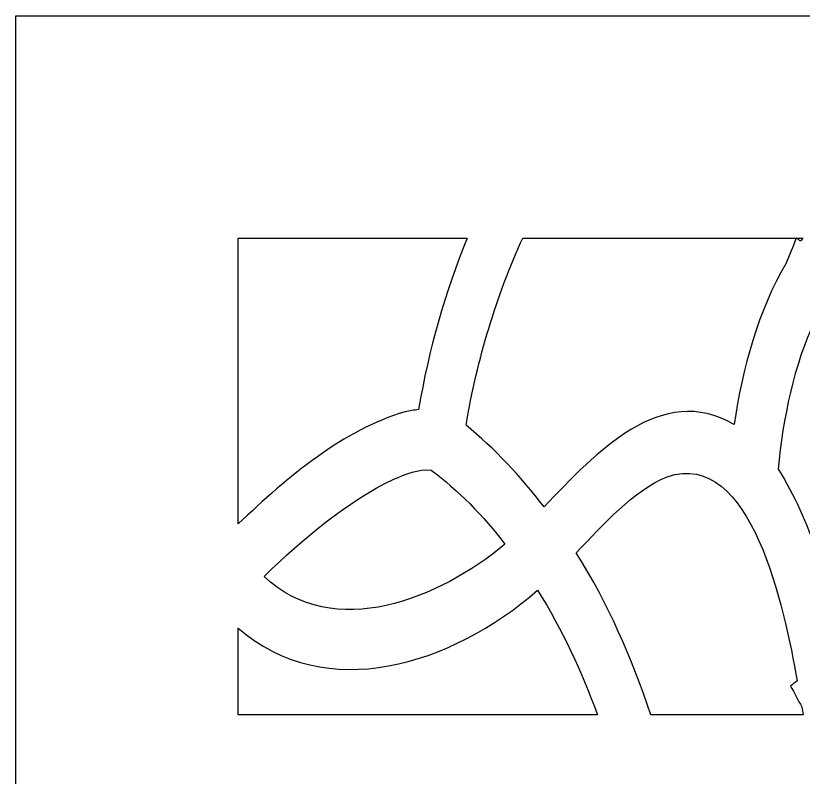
# Model space of a CAD drawing. Header units: centimetres. Extents: x 7.6 to 12.5, y -9 to 9.
# Drawn here: x 7.639 to 9.666, y 7.039 to 9 of the extents above; entities that cross this region are included whole.
import ezdxf

# ---------------------------------------------------------------- set-up
doc = ezdxf.new("R2010")
doc.units = ezdxf.units.CM
doc.header["$MEASUREMENT"] = 0
doc.layers.add('layer 1', color=7, linetype='Continuous')

msp = doc.modelspace()

# ---------------------------------------------------------------- linework, layer by layer
at = {"layer": 'layer 1', "color": 250, "lineweight": 30}
for points, knots in [([(12.54847, 8.99979), (10.91211, 8.99979), (9.27575, 8.99979), (7.63939, 8.99979), (7.63939, 8.99979), (7.63939, 3.5307), (7.63939, -1.93839), (7.63939, -7.40748), (7.63939, -7.40748), (7.6394, -7.40748), (7.63941, -7.40748), (7.63942, -7.40748), (7.63942, -7.40748), (7.63942, -7.93839), (7.63942, -8.4693), (7.63942, -9.00022), (7.63942, -9.00022), (7.83034, -9.00022), (8.02124, -9.00022), (8.21215, -9.00022), (8.21215, -9.00022), (8.21215, -8.9184), (8.21215, -8.83658), (8.21215, -8.75476), (8.21215, -8.75476), (8.41409, -8.75476), (8.61603, -8.75476), (8.81797, -8.75476), (8.81797, -8.75476), (8.81797, -8.59488), (8.81797, -8.435), (8.81797, -8.27512), (8.81797, -8.27512), (8.89967, -8.27349), (8.98137, -8.27186), (9.06306, -8.27022), (9.06306, -8.27022), (9.07757, -8.31159), (9.09658, -8.34747), (9.12815, -8.37914), (9.12815, -8.37914), (9.15906, -8.41014), (9.191, -8.42931), (9.22852, -8.43803), (9.22852, -8.43803), (9.27817, -8.44958), (9.33061, -8.44455), (9.37047, -8.40977), (9.37047, -8.40977), (9.40904, -8.37612), (9.4313, -8.32221), (9.4393, -8.27078), (9.4393, -8.27078), (9.46212, -8.27309), (9.48154, -8.27256), (9.49985, -8.26994), (9.49985, -8.26994), (9.59121, -8.25686), (9.63437, -8.19905), (9.64208, -8.11188), (9.64208, -8.11188), (9.64397, -8.09051), (9.64247, -8.06942), (9.63568, -8.05086), (9.63568, -8.05086), (9.63711, -8.05122), (9.63855, -8.05157), (9.63999, -8.05193), (9.63999, -8.05193), (9.67223, -8.06308), (9.70446, -8.07422), (9.73671, -8.08537), (9.73671, -8.08537), (9.75605, -8.28293), (9.90861, -8.43675), (10.09395, -8.43675), (10.09395, -8.43675), (10.27929, -8.43675), (10.43185, -8.28293), (10.45119, -8.08537), (10.45119, -8.08537), (10.48343, -8.07422), (10.51567, -8.06308), (10.54791, -8.05193), (10.54791, -8.05193), (10.54935, -8.05157), (10.55079, -8.05122), (10.55222, -8.05086), (10.55222, -8.05086), (10.54543, -8.06942), (10.54393, -8.09051), (10.54582, -8.11188), (10.54582, -8.11188), (10.55353, -8.19905), (10.59669, -8.25686), (10.68805, -8.26994), (10.68805, -8.26994), (10.70636, -8.27256), (10.72578, -8.27309), (10.7486, -8.27078), (10.7486, -8.27078), (10.75659, -8.32221), (10.77885, -8.37612), (10.81743, -8.40977), (10.81743, -8.40977), (10.85729, -8.44455), (10.90972, -8.44958), (10.95938, -8.43803), (10.95938, -8.43803), (10.9969, -8.42931), (11.02884, -8.41014), (11.05975, -8.37914), (11.05975, -8.37914), (11.09132, -8.34747), (11.11033, -8.31159), (11.12483, -8.27022), (11.12483, -8.27022), (11.20653, -8.27186), (11.28823, -8.27349), (11.36993, -8.27512), (11.36993, -8.27512), (11.36993, -8.435), (11.36993, -8.59488), (11.36993, -8.75476), (11.36993, -8.75476), (11.57187, -8.75476), (11.77381, -8.75476), (11.97575, -8.75476), (11.97575, -8.75476), (11.97575, -8.83658), (11.97575, -8.9184), (11.97575, -9.00022), (11.97575, -9.00022), (12.16666, -9.00022), (12.35757, -9.00022), (12.54847, -9.00022), (12.54847, -9.00022), (12.54847, -8.4693), (12.54847, -7.93839), (12.54847, -7.40748), (12.54847, -7.40748), (12.54847, -1.93839), (12.54847, 3.5307), (12.54847, 8.99979)], [0, 0, 0, 0, 0.027027, 0.027027, 0.027027, 0.027027, 0.0540541, 0.0540541, 0.0540541, 0.0540541, 0.0810811, 0.0810811, 0.0810811, 0.0810811, 0.1081081, 0.1081081, 0.1081081, 0.1081081, 0.1351351, 0.1351351, 0.1351351, 0.1351351, 0.1621622, 0.1621622, 0.1621622, 0.1621622, 0.1891892, 0.1891892, 0.1891892, 0.1891892, 0.2162162, 0.2162162, 0.2162162, 0.2162162, 0.2432432, 0.2432432, 0.2432432, 0.2432432, 0.2702703, 0.2702703, 0.2702703, 0.2702703, 0.2972973, 0.2972973, 0.2972973, 0.2972973, 0.3243243, 0.3243243, 0.3243243, 0.3243243, 0.3513514, 0.3513514, 0.3513514, 0.3513514, 0.3783784, 0.3783784, 0.3783784, 0.3783784, 0.4054054, 0.4054054, 0.4054054, 0.4054054, 0.4324324, 0.4324324, 0.4324324, 0.4324324, 0.4594595, 0.4594595, 0.4594595, 0.4594595, 0.4864865, 0.4864865, 0.4864865, 0.4864865, 0.5135135, 0.5135135, 0.5135135, 0.5135135, 0.5405405, 0.5405405, 0.5405405, 0.5405405, 0.5675676, 0.5675676, 0.5675676, 0.5675676, 0.5945946, 0.5945946, 0.5945946, 0.5945946, 0.6216216, 0.6216216, 0.6216216, 0.6216216, 0.6486486, 0.6486486, 0.6486486, 0.6486486, 0.6756757, 0.6756757, 0.6756757, 0.6756757, 0.7027027, 0.7027027, 0.7027027, 0.7027027, 0.7297297, 0.7297297, 0.7297297, 0.7297297, 0.7567568, 0.7567568, 0.7567568, 0.7567568, 0.7837838, 0.7837838, 0.7837838, 0.7837838, 0.8108108, 0.8108108, 0.8108108, 0.8108108, 0.8378378, 0.8378378, 0.8378378, 0.8378378, 0.8648649, 0.8648649, 0.8648649, 0.8648649, 0.8918919, 0.8918919, 0.8918919, 0.8918919, 0.9189189, 0.9189189, 0.9189189, 0.9189189, 0.9459459, 0.9459459, 0.9459459, 0.9459459, 1, 1, 1, 1]), ([(8.80093, 8.42707), (8.60466, 8.42707), (8.40838, 8.42707), (8.21211, 8.42707), (8.21211, 8.42707), (8.21211, 8.18177), (8.21211, 7.93649), (8.21211, 7.6912), (8.21211, 7.6912), (8.33957, 7.81286), (8.4842, 7.93482), (8.64116, 7.97967), (8.64116, 7.97967), (8.65279, 7.98204), (8.66425, 7.98446), (8.676, 7.98575), (8.676, 7.98575), (8.7024, 8.1412), (8.74445, 8.28805), (8.80093, 8.42707)], [0, 0, 0, 0, 0.1666667, 0.1666667, 0.1666667, 0.1666667, 0.3333333, 0.3333333, 0.3333333, 0.3333333, 0.5, 0.5, 0.5, 0.5, 0.6666667, 0.6666667, 0.6666667, 0.6666667, 1, 1, 1, 1]), ([(9.648, 8.42707), (9.41338, 8.42707), (9.17876, 8.42707), (8.94414, 8.42707), (8.94414, 8.42707), (8.87605, 8.27697), (8.82733, 8.11742), (8.79813, 7.94531), (8.79813, 7.94531), (8.87155, 7.88571), (8.93835, 7.81421), (8.99907, 7.73563), (8.99907, 7.73563), (9.13461, 7.87618), (9.30064, 8.05694), (9.48809, 7.94703), (9.48809, 7.94703), (9.50931, 8.09075), (9.55047, 8.24291), (9.62153, 8.36108), (9.62153, 8.36108), (9.63035, 8.38307), (9.63918, 8.40507), (9.648, 8.42707)], [0, 0, 0, 0, 0.1428571, 0.1428571, 0.1428571, 0.1428571, 0.2857143, 0.2857143, 0.2857143, 0.2857143, 0.4285714, 0.4285714, 0.4285714, 0.4285714, 0.5714286, 0.5714286, 0.5714286, 0.5714286, 0.7142857, 0.7142857, 0.7142857, 0.7142857, 1, 1, 1, 1]), ([(9.66538, 8.42707), (9.65961, 8.42707), (9.65386, 8.42707), (9.64809, 8.42707), (9.64809, 8.42707), (9.65193, 8.42454), (9.65578, 8.42202), (9.65962, 8.41951), (9.65962, 8.41951), (9.66154, 8.42208), (9.66347, 8.42459), (9.66538, 8.42707)], [0, 0, 0, 0, 0.25, 0.25, 0.25, 0.25, 0.5, 0.5, 0.5, 0.5, 1, 1, 1, 1]), ([(10.02987, 7.75131), (10.02775, 7.72494), (10.02759, 7.69812), (10.02968, 7.67087), (10.02968, 7.67087), (10.0231, 7.62981), (10.00563, 7.59019), (9.9734, 7.55404), (9.9734, 7.55404), (9.90904, 7.48586), (9.83414, 7.43313), (9.76272, 7.37749), (9.76272, 7.37749), (9.73077, 7.5392), (9.68475, 7.70063), (9.60132, 7.83265), (9.60132, 7.83265), (9.61394, 7.96339), (9.64181, 8.1007), (9.69584, 8.21508), (9.69584, 8.21508), (9.77362, 8.15597), (9.84533, 8.08734), (9.90998, 8.0073), (9.90998, 8.0073), (9.96354, 7.93613), (10.01701, 7.84351), (10.02987, 7.75131)], [0, 0, 0, 0, 0.125, 0.125, 0.125, 0.125, 0.25, 0.25, 0.25, 0.25, 0.375, 0.375, 0.375, 0.375, 0.5, 0.5, 0.5, 0.5, 0.625, 0.625, 0.625, 0.625, 0.75, 0.75, 0.75, 0.75, 1, 1, 1, 1]), ([(9.27406, 7.19979), (9.40461, 7.19979), (9.53515, 7.19979), (9.66569, 7.19979), (9.66569, 7.19979), (9.66451, 7.20652), (9.66332, 7.21326), (9.66214, 7.22), (9.66214, 7.22), (9.65254, 7.23794), (9.64295, 7.25587), (9.63335, 7.27382), (9.63335, 7.27382), (9.63899, 7.27839), (9.64463, 7.28296), (9.65027, 7.28754), (9.65027, 7.28754), (9.61755, 7.47377), (9.53246, 7.88677), (9.31599, 7.81287), (9.31599, 7.81287), (9.22674, 7.77547), (9.1532, 7.69089), (9.08201, 7.61704), (9.08201, 7.61704), (9.16469, 7.48495), (9.22349, 7.34776), (9.27406, 7.19979)], [0, 0, 0, 0, 0.125, 0.125, 0.125, 0.125, 0.25, 0.25, 0.25, 0.25, 0.375, 0.375, 0.375, 0.375, 0.5, 0.5, 0.5, 0.5, 0.625, 0.625, 0.625, 0.625, 0.75, 0.75, 0.75, 0.75, 1, 1, 1, 1]), ([(8.89832, 7.6393), (8.84283, 7.71118), (8.77744, 7.77933), (8.70809, 7.82983), (8.70809, 7.82983), (8.67668, 7.83384), (8.64129, 7.81851), (8.61206, 7.8062), (8.61206, 7.8062), (8.49139, 7.74852), (8.38003, 7.65465), (8.2783, 7.55627), (8.2783, 7.55627), (8.45689, 7.386), (8.73182, 7.49941), (8.89832, 7.6393)], [0, 0, 0, 0, 0.2, 0.2, 0.2, 0.2, 0.4, 0.4, 0.4, 0.4, 0.6, 0.6, 0.6, 0.6, 1, 1, 1, 1]), ([(8.21211, 7.42286), (8.21211, 7.3485), (8.21211, 7.27414), (8.21211, 7.19979), (8.21211, 7.19979), (8.52023, 7.19979), (8.82833, 7.19979), (9.13644, 7.19979), (9.13644, 7.19979), (9.09499, 7.31228), (9.04651, 7.41808), (8.9824, 7.52048), (8.9824, 7.52048), (8.75995, 7.32691), (8.4376, 7.22662), (8.21211, 7.42286)], [0, 0, 0, 0, 0.2, 0.2, 0.2, 0.2, 0.4, 0.4, 0.4, 0.4, 0.6, 0.6, 0.6, 0.6, 1, 1, 1, 1])]:
    msp.add_open_spline(points, degree=3, knots=knots, dxfattribs=at)

doc.saveas('drawing.dxf')
